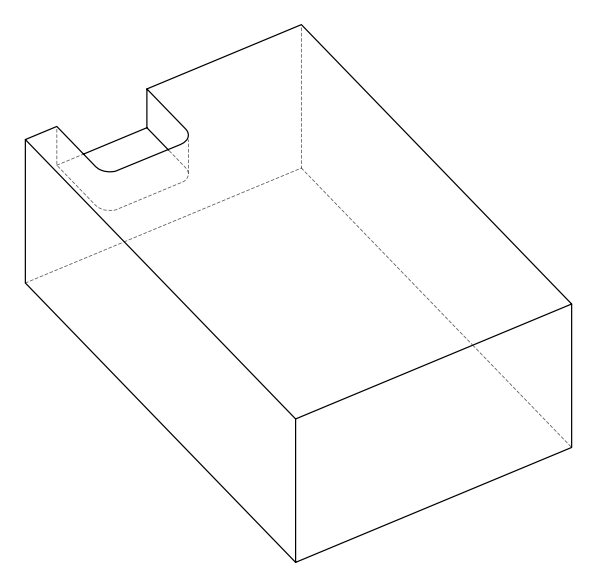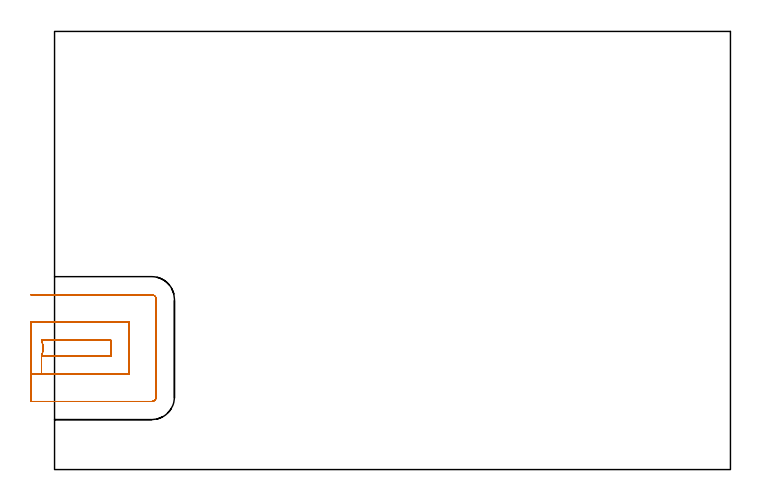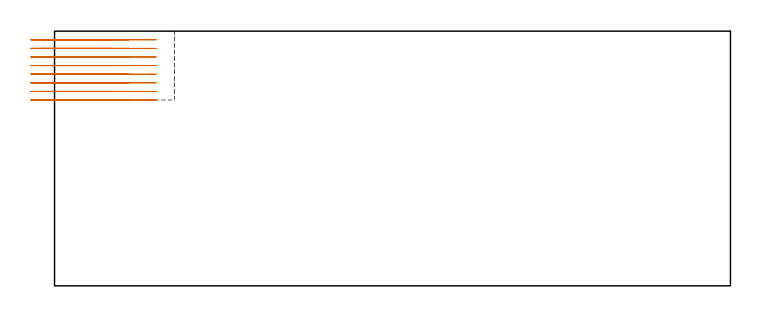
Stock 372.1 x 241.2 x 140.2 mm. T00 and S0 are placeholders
(PLAN: 1 operations, 0 tool changes, 8.8 min)
(1 MILL_SLOT | SLOT_PARTIAL_RECTANGULAR | UGT0201_094 | Follow Part, ap 5, ae 75% | 8.75 min | 194346 mm3)
(TOOL UGT0201_094 | End mill 20 mm | D20 FL38 Z4)
(OP 1 MILL_SLOT)
G17 G21 G94 G90
T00 M6
G54
G17 G0 G90 X-13. Y52.5 S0 M3
G43 Z150.2 H0
Z135.462
G94 G1 X-10. F250.
X-7.207 F500.
Y62.5
G3 X-7.207 Y71.2 R10.
G1 X31.
Y62.5
X-7.207
Y52.5
X41.
Y81.2
X-10.
X-13. F250.
Y37.5
X-10.
X53.5 F500.
G3 X56. Y40. R2.5
G1 Y93.7
G3 X53.5 Y96.2 R2.5
G1 X-10.
X-13. F250.
G0 Y52.5 Z130.725
G1 X-10.
X-7.207 F500.
Y62.5
G3 X-7.207 Y71.2 R10.
G1 X31.
Y62.5
X-7.207
Y52.5
X41.
Y81.2
X-10.
X-13. F250.
Y37.5
X-10.
X53.5 F500.
G3 X56. Y40. R2.5
G1 Y93.7
G3 X53.5 Y96.2 R2.5
G1 X-10.
X-13. F250.
G0 Y52.5 Z125.987
G1 X-10.
X-7.207 F500.
Y62.5
G3 X-7.207 Y71.2 R10.
G1 X31.
Y62.5
X-7.207
Y52.5
X41.
Y81.2
X-10.
X-13. F250.
Y37.5
X-10.
X53.5 F500.
G3 X56. Y40. R2.5
G1 Y93.7
G3 X53.5 Y96.2 R2.5
G1 X-10.
X-13. F250.
G0 Y52.5 Z121.25
G1 X-10.
X-7.207 F500.
Y62.5
G3 X-7.207 Y71.2 R10.
G1 X31.
Y62.5
X-7.207
Y52.5
X41.
Y81.2
X-10.
X-13. F250.
Y37.5
X-10.
X53.5 F500.
G3 X56. Y40. R2.5
G1 Y93.7
G3 X53.5 Y96.2 R2.5
G1 X-10.
X-13. F250.
G0 Y52.5 Z116.512
G1 X-10.
X-7.207 F500.
Y62.5
G3 X-7.207 Y71.2 R10.
G1 X31.
Y62.5
X-7.207
Y52.5
X41.
Y81.2
X-10.
X-13. F250.
Y37.5
X-10.
X53.5 F500.
G3 X56. Y40. R2.5
G1 Y93.7
G3 X53.5 Y96.2 R2.5
G1 X-10.
X-13. F250.
G0 Y52.5 Z111.775
G1 X-10.
X-7.207 F500.
Y62.5
G3 X-7.207 Y71.2 R10.
G1 X31.
Y62.5
X-7.207
Y52.5
X41.
Y81.2
X-10.
X-13. F250.
Y37.5
X-10.
X53.5 F500.
G3 X56. Y40. R2.5
G1 Y93.7
G3 X53.5 Y96.2 R2.5
G1 X-10.
X-13. F250.
G0 Y52.5 Z107.037
G1 X-10.
X-7.207 F500.
Y62.5
G3 X-7.207 Y71.2 R10.
G1 X31.
Y62.5
X-7.207
Y52.5
X41.
Y81.2
X-10.
X-13. F250.
Y37.5
X-10.
X53.5 F500.
G3 X56. Y40. R2.5
G1 Y93.7
G3 X53.5 Y96.2 R2.5
G1 X-10.
X-13. F250.
G0 Y52.5 Z102.3
G1 X-10.
X-7.207 F500.
Y62.5
G3 X-7.207 Y71.2 R10.
G1 X31.
Y62.5
X-7.207
Y52.5
X41.
Y81.2
X-10.
X-13. F250.
Y37.5
X-10.
X53.5 F500.
G3 X56. Y40. R2.5
G1 Y93.7
G3 X53.5 Y96.2 R2.5
G1 X-10.
X-13. F250.
G0 Z150.2
M5
M2
